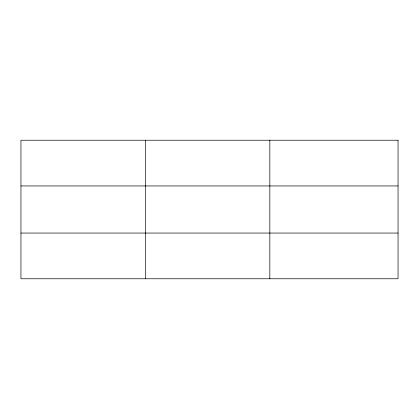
<?xml version="1.0" encoding="UTF-8"?>
<svg xmlns="http://www.w3.org/2000/svg" width="419" height="419" viewBox="0 0 419 419"><rect width="100%" height="100%" fill="white"/><g stroke="black" fill="none" stroke-linecap="round" stroke-linejoin="round"><path stroke-width="0.63" d="M145.393 278.771L145.393 140.229M269.836 278.771L269.836 140.229M20.95 185.947L398.05 185.947M20.95 233.053L398.05 233.053M398.05 140.229L398.05 278.771L20.95 278.771L20.95 140.229L398.05 140.229"/></g></svg>
